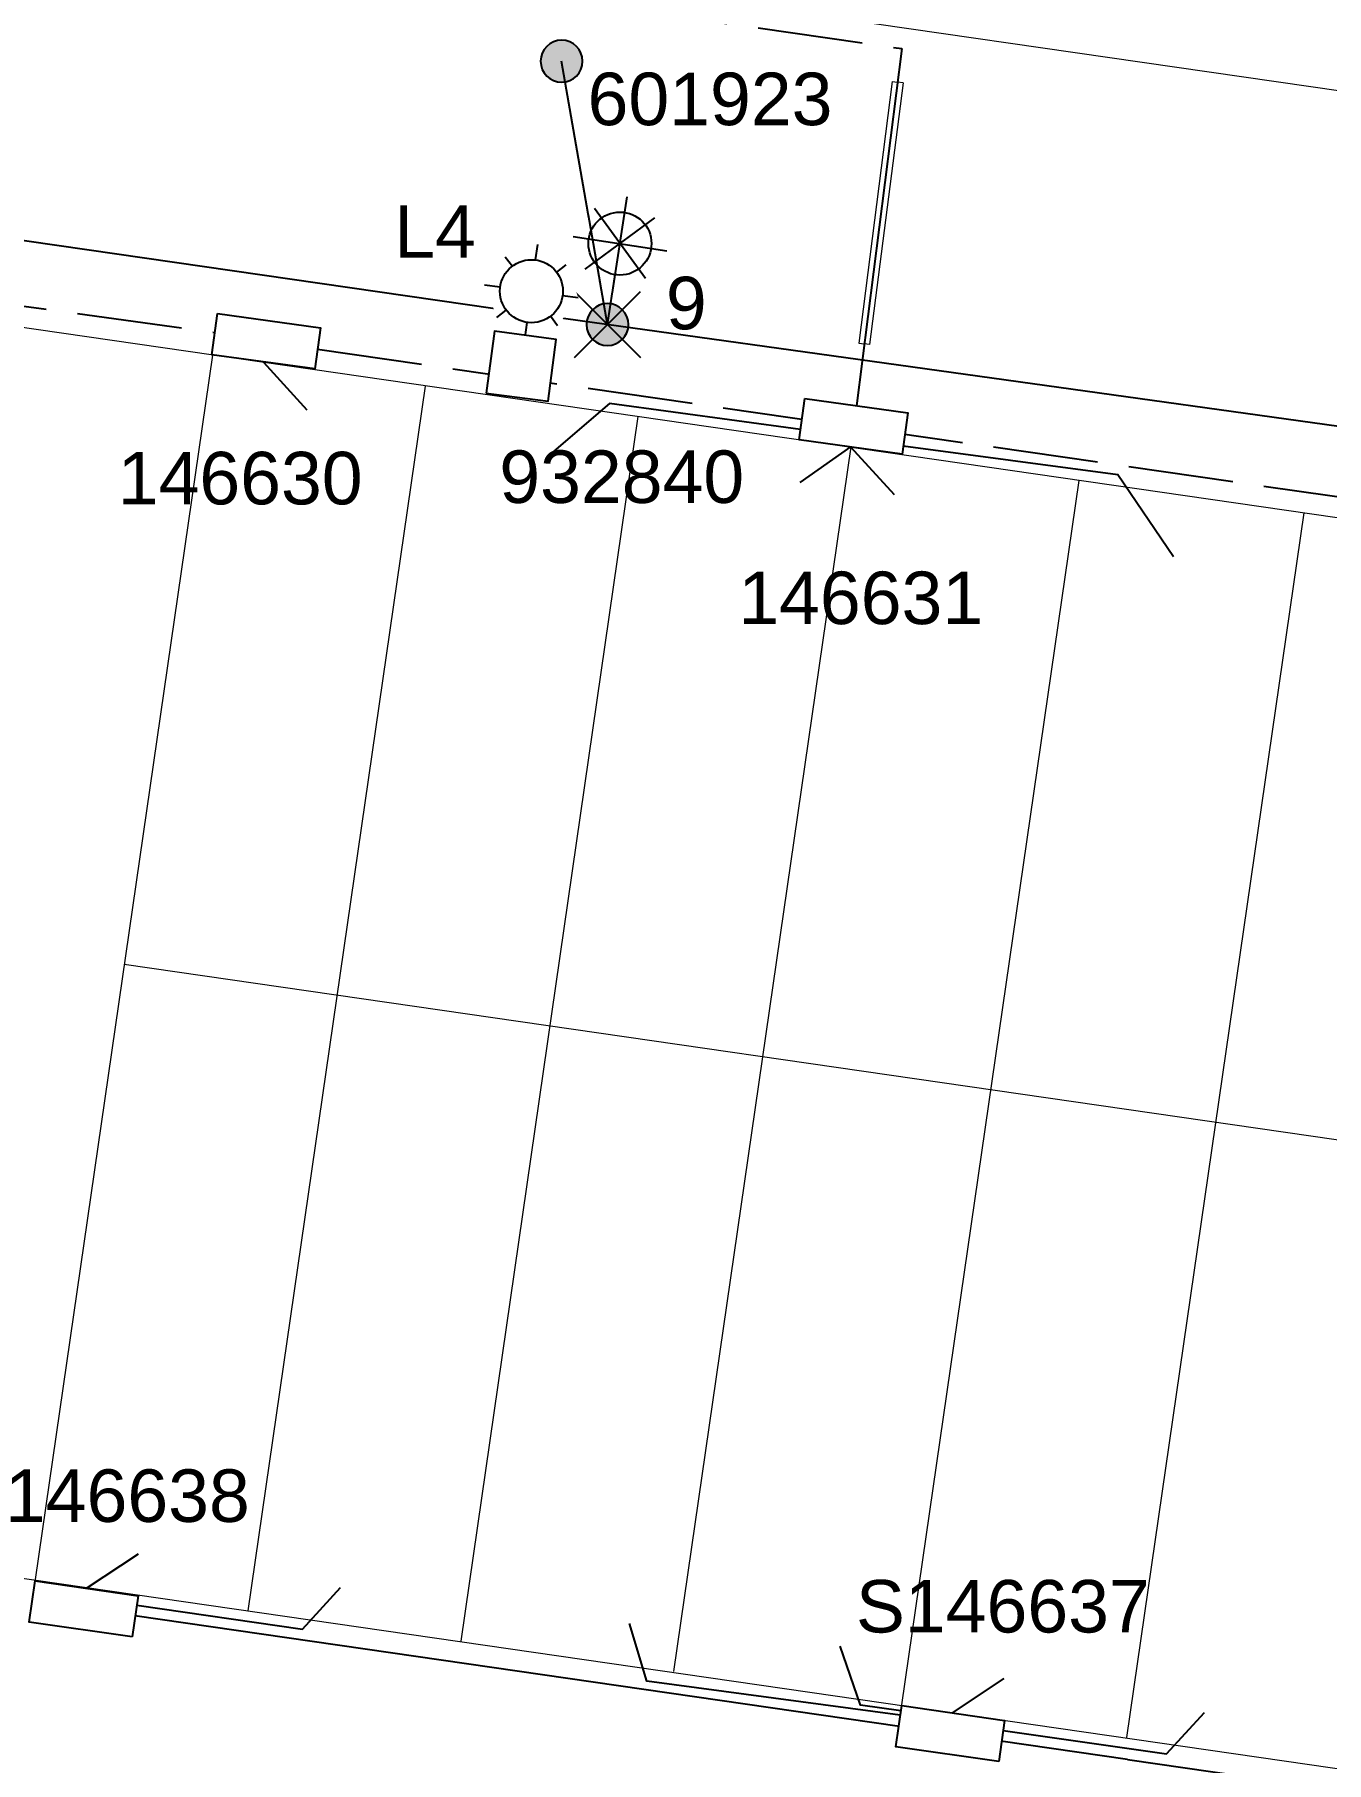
# Model space of a CAD drawing. Header units: metres. Extents: x 368 to 298975, y 411 to 6243625.
# Drawn here: x 296940.1 to 297001.6, y 6242170 to 6242252.2 of the extents above; entities that cross this region are included whole.
import ezdxf
from ezdxf.enums import TextEntityAlignment as Align

# ---------------------------------------------------------------- set-up
doc = ezdxf.new("R2010")
doc.units = ezdxf.units.M
doc.linetypes.add('Cable New OH', pattern=[6, 4, -2])
doc.linetypes.add('IE Trench LV', pattern=[6.5, 5, -1.5])
doc.layers.get('0').update_dxf_attribs({"color": 6})
doc.layers.add('Cadastre Developer_SP_NEW', color=2, linetype='Continuous', lineweight=5)
doc.layers.add('Cadastre Land Parcels_SP_EXT', color=250, linetype='Continuous', lineweight=5)
for name, color, linetype in [('Duct_SP_NEW', 2, 'Continuous'), ('Equip_LV_NEW', 2, 'Continuous'), ('Equip_SP_SL_EXT', 7, 'Continuous'), ('Equip_SP_SL_NEW', 2, 'Continuous'), ('Mains_LV_NEW_T94', 2, 'Continuous'), ('OH_Details_SP_MISC', 7, 'Continuous'), ('Services_SP_NEW_UG', 2, 'Continuous'), ('SupportsOH_SP_EXT', 2, 'Continuous'), ('SupportsOH_SP_TR_HV_LV_SL_EXT', 7, 'Continuous'), ('SupportsUG_SP_LV_SL_NEW', 2, 'Continuous'), ('Trench_SP_NEW', 2, 'Continuous')]:
    doc.layers.add(name, color=color, linetype=linetype)
doc.styles.add('POLE_LABEL', font='arial.ttf')
doc.styles.add('SL_LABEL', font='arial.ttf')
doc.styles.get("Standard").update_dxf_attribs({"font": 'arial.ttf'})
doc.linetypes.add('Cable New UG', pattern='A,7,-0.25,["x",Standard,S=2,R=0,X=0.2,Y=-0.8],-2.1', length=9.35)
doc.linetypes.add('Cable Rem', pattern='A,6.5,-0.001,["X",Standard,S=2.5,R=0,X=0,Y=-1.27],-0.001', length=6.502)
doc.linetypes.add('IE Trench HV', pattern='A,7,-0.2,["/",Standard,S=3,R=0,X=0.6,Y=-1.4],-2.5', length=9.7)

# ---------------------------------------------------------------- blocks, each defined once
blk = doc.blocks.new('POLE_EXT')
blk.add_hatch(color=256).paths.add_polyline_path([(-1, 0, 1), (1, 0, 1)])
blk.add_lwpolyline([(-1, 0, 1), (1, 0, 1)], format="xyb", close=True)
for tag, height, flags, p in [('pNumber', 2.5, 8, (-17.84, 2.067)), ('OWNED_BY', 0.2, 9, (1.355, -0.4)), ('SPECIAL_USE', 0.2, 9, (1.355, -0.8)), ('PARENT', 0.2, 9, (1.355, -0.6)), ('cLV', 0.2, 9, (1.355, -1.4)), ('STATE', 0.2, 9, (1.355, -1)), ('hDepth', 0.2, 9, (1.355, -1.6)), ('USAGE', 0.2, 9, (1.355, -1.2)), ('cHV', 0.2, 9, (1.355, -2)), ('hDia', 0.2, 9, (1.355, -1.8)), ('LBRACKET', 0.2, 9, (1.355, -2.2)), ('LExisting', 0.2, 9, (1.355, -2.4)), ('cLinedev', 0.2, 9, (1.355, -3.4)), ('LANTNUMBER', 0.2, 9, (1.355, -2.6)), ('LOther', 0.2, 9, (1.355, -2.8)), ('LRemove', 0.2, 9, (1.355, -3)), ('LEGEND', 0.2, 9, (1.355, -3.2)), ('pExisting', 0.2, 9, (1.355, -3.8)), ('LOCATION', 0.2, 9, (1.355, -3.6)), ('PFNUMBER', 0.2, 9, (1.355, -4)), ('NEWPFNUMBER', 0.2, 9, (1.355, -4.2)), ('pFooting', 0.2, 9, (1.355, -4.4)), ('pNew', 0.2, 9, (1.355, -4.6)), ('pRelocate', 0.2, 9, (1.355, -5)), ('pRemove', 0.2, 9, (1.355, -5.2)), ('pReplace', 0.2, 9, (1.355, -5.4)), ('pStay', 0.2, 9, (1.355, -5.6)), ('pType', 0.2, 9, (1.355, -5.8)), ('cspan', 0.2, 9, (1.355, -6)), ('STREETNAME', 0.2, 9, (1.355, -6.2)), ('SUBURB', 0.2, 9, (1.355, -6.4)), ('NOTES', 0.2, 9, (1.355, -6.6)), ('OPERATED_BY', 0.2, 9, (1.355, -7.014)), ('MAINTAINED_BY', 0.2, 9, (1.355, -6.814))]:
    blk.add_attdef(tag, text='', height=height, dxfattribs=dict(flags=flags)).set_placement(p, align=Align.MIDDLE_LEFT)
at = {"style": 'POLE_LABEL'}
for tag, height, flags, p in [('ASSET_NUM', 2.5, 8, (2, 2)), ('STRUCTURE_PLANT_NUMBER', 0.2, 9, (1.355, 0.028)), ('STREET_CODE', 0.2, 9, (1.355, -0.2))]:
    blk.add_attdef(tag, text='', height=height, dxfattribs=dict(at, flags=flags)).set_placement(p, align=Align.MIDDLE_LEFT)
at = {"flags": 1}
blk.add_attdef('Z', (1.355, -7.328), '', height=0.2, dxfattribs=at)
blk = doc.blocks.new('*U56')
for tag, flags, p in [('SUBURB', 9, (1.5, 0.2)), ('STREETNAME', 9, (1.5, 0)), ('PARENT', 9, (1.5, 0.4)), ('Z', 1, (1.5, -0.6)), ('LOCATION', 9, (1.5, -0.2)), ('NOTES', 9, (1.5, -0.4))]:
    blk.add_attdef(tag, text='', height=0.2, dxfattribs=dict(flags=flags)).set_placement(p, align=Align.MIDDLE_LEFT)
blk.add_wipeout([(-2.475, 3), (2.475, 3), (2.475, 1.02), (-2.475, 1.02)])
at = {"lineweight": -3}
blk.add_lwpolyline([(-2.475, 3), (2.475, 3), (2.475, 1.02), (-2.475, 1.02)], close=True, dxfattribs=at)
for tag, height, flags, p in [('ASSET_NUM', 2.5, 8, (2, 4)), ('STREET_CODE', 0.2, 9, (1.5, 2)), ('OWNED_BY', 0.2, 9, (1.5, 1.8)), ('OPERATED_BY', 0.2, 9, (1.5, 1.6)), ('STATE', 0.2, 9, (1.5, 1.2)), ('SUPPORT_TYPE', 0.2, 9, (1.5, 1)), ('USAGE', 0.2, 9, (1.5, 0.8)), ('MAINTAINED_BY', 0.2, 9, (1.5, 1.4)), ('LEGEND', 0.2, 9, (1.5, 0.6))]:
    blk.add_attdef(tag, text='', height=height, dxfattribs=dict(flags=flags)).set_placement(p, align=Align.MIDDLE_LEFT)
blk = doc.blocks.new('POLE_DEL')
h = blk.add_hatch(color=256)
edge = h.paths.add_edge_path()
edge.add_arc((0, 0), 1, 180, 360)
edge.add_arc((0, 0), 1, 0, 180)
for p, q in [((-1.575, 1.575), (1.575, -1.575)), ((-1.575, -1.575), (1.575, 1.575))]:
    blk.add_line(p, q)
blk.add_lwpolyline([(-1, 0, 1), (1, 0, 1)], format="xyb", close=True)
for tag, height, flags, p in [('pNumber', 2.5, 8, (0, 2.067)), ('OWNED_BY', 0.2, 9, (0, -0.4)), ('SPECIAL_USE', 0.2, 9, (0, -0.6)), ('STATE', 0.2, 9, (0, -0.8)), ('cLV', 0.2, 9, (0, -1.2)), ('hDepth', 0.2, 9, (0, -1.4)), ('hDia', 0.2, 9, (0, -1.6)), ('USAGE', 0.2, 9, (0, -1)), ('cHV', 0.2, 9, (0, -1.8)), ('LBRACKET', 0.2, 9, (0, -2)), ('LExisting', 0.2, 9, (0, -2.2)), ('LANTNUMBER', 0.2, 9, (0, -2.4)), ('cLinedev', 0.2, 9, (0, -3.2)), ('pExisting', 0.2, 9, (0, -3.4)), ('LOther', 0.2, 9, (0, -2.6)), ('LRemove', 0.2, 9, (0, -2.8)), ('LEGEND', 0.2, 9, (0, -3)), ('pFooting', 0.2, 9, (0, -4)), ('pNew', 0.2, 9, (0, -4.2)), ('PFNUMBER', 0.2, 9, (0, -3.6)), ('NEWPFNUMBER', 0.2, 9, (0, -3.8)), ('pRelocate', 0.2, 9, (0, -4.6)), ('pRemove', 0.2, 9, (0, -4.8)), ('pReplace', 0.2, 9, (0, -5)), ('cspan', 0.2, 9, (0, -5.6)), ('SUBURB', 0.2, 9, (0, -5.8)), ('pStay', 0.2, 9, (0, -5.2)), ('pType', 0.2, 9, (0, -5.4)), ('STREETNAME', 0.2, 9, (0, -6)), ('LOCATION', 0.2, 9, (0, -6.2)), ('NOTES', 0.2, 9, (0, -6.4))]:
    blk.add_attdef(tag, text='', height=height, dxfattribs=dict(flags=flags)).set_placement(p, align=Align.MIDDLE_LEFT)
at = {"flags": 1}
blk.add_attdef('Z', (0, 0), '', height=0.2, dxfattribs=at)
at = {"style": 'POLE_LABEL', "flags": 9}
blk.add_attdef('STREET_CODE', text='', height=0.2, dxfattribs=at).set_placement((0, -0.2), align=Align.MIDDLE_LEFT)
blk = doc.blocks.new('*U60')
blk.add_line((0, 0), (0, 0))
for tag, flags, p in [('STREET_CODE', 9, (1.5, 0)), ('CONSTRUCTED_VOLTAGE', 9, (1.5, -0.2)), ('CONTROL_TYPE', 9, (1.5, -0.4)), ('LANTERN_PURPOSE', 9, (1.5, -0.6)), ('LANTERN_TYPE', 9, (1.5, -0.8)), ('OPERATING_VOLTAGE', 9, (1.5, -1.2)), ('ORIENTATION', 9, (1.5, -1.4)), ('OWNED_BY', 9, (1.5, -1.6)), ('NO_PHASES', 9, (1.5, -1)), ('OPERATED_BY', 9, (1.5, -1.8)), ('STATE', 9, (1.5, -2.2)), ('USAGE', 9, (1.5, -2.4)), ('MAINTAINED_BY', 9, (1.5, -2)), ('CEXIST', 9, (1.5, -2.6)), ('CNEW', 9, (1.5, -2.8)), ('CNUMBER', 9, (1.5, -3)), ('CREMOVE', 9, (1.5, -3.2)), ('CREPLACE', 9, (1.5, -3.4)), ('LKINGHEIGHT', 9, (1.5, -3.6)), ('LBRACKET', 9, (1.5, -3.8)), ('LBRACKETVOCAB', 9, (1.5, -4)), ('LCATEGORY', 9, (1.5, -4.2)), ('LCHARGE1', 9, (1.5, -4.4)), ('LCHARGE1PERCENT', 9, (1.5, -4.6)), ('LCHARGE2', 9, (1.5, -4.8)), ('LCHARGE2PERCENT', 9, (1.5, -5)), ('LCHARGE3', 9, (1.5, -5.2)), ('LCHARGE3PERCENT', 9, (1.5, -5.4)), ('LEXIST', 9, (1.5, -5.6)), ('LLAMP', 9, (1.5, -5.8)), ('LLAMPVOCAB', 9, (1.5, -6)), ('LMAST', 9, (1.5, -6.2)), ('LMASTVOCAB', 9, (1.5, -6.4)), ('LNEW', 9, (1.5, -6.6)), ('LANTNUMBER', 9, (1.5, -6.8)), ('LNUMBER', 9, (1.5, -7)), ('LOUTREACH', 9, (1.5, -7.2)), ('LOUTREACHVOCAB', 9, (1.5, -7.4)), ('LRATECODE', 9, (1.5, -7.6)), ('LREMOVE', 9, (1.5, -7.8)), ('LREPLACE', 9, (1.5, -8)), ('LTYPE', 9, (1.5, -8.2)), ('SUBURB', 9, (1.5, -8.8)), ('STREETNAME', 9, (1.5, -9)), ('LTYPEVOCAB', 9, (1.5, -8.4)), ('LEGEND', 9, (1.5, -8.6)), ('Z', 1, (1.5, -9.6)), ('LOCATION', 9, (1.5, -9.2)), ('NOTES', 9, (1.5, -9.4))]:
    blk.add_attdef(tag, text='', height=0.2, dxfattribs=dict(flags=flags)).set_placement(p, align=Align.MIDDLE_LEFT)
blk.add_wipeout([(0.938, 6.078), (2.259, 5.074), (2.819, 3.511), (1.814, 2.191), (0.236, 1.529), (-1.069, 2.636), (-1.629, 4.198), (-0.624, 5.519)])
for p, q in [((0.252, 1.631), (0.938, 6.078)), ((-1.069, 2.636), (2.259, 5.074)), ((1.814, 2.191), (-0.624, 5.519)), ((-1.629, 4.198), (2.819, 3.511)), ((0, 0), (0.367, 2.376))]:
    blk.add_line(p, q)
blk.add_circle((0.595, 3.855), 1.5)
at = {"flags": 8}
blk.add_attdef('ASSET_NUM', text='', height=2.5, dxfattribs=at).set_placement((2, 2), align=Align.MIDDLE_LEFT)
blk = doc.blocks.new('COLUMN_NEW')
for tag, height, flags, p in [('ASSET_NUM', 2.5, 8, (2, 2)), ('STREETNAME', 0.2, 9, (1.5, -2)), ('LOCATION', 0.2, 9, (1.5, -2.2)), ('NOTES', 0.2, 9, (1.5, -2.4)), ('Z', 0.2, 1, (1.5, -2.8)), ('LABEL_ALIGNMENT', 0.2, 9, (1.5, -2.6))]:
    blk.add_attdef(tag, text='', height=height, dxfattribs=dict(flags=flags)).set_placement(p, align=Align.MIDDLE_LEFT)
blk.add_wipeout([(-1.485, -1.485), (1.485, -1.485), (1.485, 1.485), (-1.485, 1.485)])
at = {"lineweight": -3}
blk.add_lwpolyline([(-1.485, -1.485), (1.485, -1.485), (1.485, 1.485), (-1.485, 1.485)], close=True, dxfattribs=at)
at = {"style": 'POLE_LABEL', "flags": 9}
blk.add_attdef('STRUCTURE_PLANT_NUMBER', text='', height=0.2, dxfattribs=at).set_placement((1.5, 0.242), align=Align.MIDDLE_LEFT)
at = {"flags": 9}
for tag, p in [('STREET_CODE', (1.5, 0)), ('OWNED_BY', (1.5, -0.4)), ('OPERATED_BY', (1.5, -0.6)), ('COLUMN_TYPE', (1.5, -0.2)), ('MAINTAINED_BY', (1.5, -0.8)), ('STATE', (1.5, -1)), ('USAGE', (1.5, -1.2)), ('LEGEND', (1.5, -1.4)), ('PARENT', (1.5, -1.6)), ('SUBURB', (1.5, -1.8))]:
    blk.add_attdef(tag, text='', height=0.2, dxfattribs=at).set_placement(p, align=Align.MIDDLE_LEFT)
blk = doc.blocks.new('*U83')
blk.add_line((0, 0), (0, 0))
for tag, p, flags in [('Z', (0, 0), 1), ('OPERATED_BY', (0, -9.607), 9)]:
    blk.add_attdef(tag, p, '', height=0.2, dxfattribs=dict(flags=flags))
at = {"style": 'SL_LABEL', "flags": 9}
blk.add_attdef('STREET_CODE', text='', height=0.2, dxfattribs=at).set_placement((0, -0.2), align=Align.MIDDLE_LEFT)
for tag, height, flags, p in [('CONSTRUCTED_VOLTAGE', 0.2, 9, (0, -0.4)), ('CONTROL_TYPE', 0.2, 9, (0, -0.6)), ('LANTERN_PURPOSE', 0.2, 9, (0, -0.8)), ('OPERATING_VOLTAGE', 0.2, 9, (0, -1.4)), ('ORIENTATION', 0.2, 9, (0, -1.6)), ('LANTERN_TYPE', 0.2, 9, (0, -1)), ('NO_PHASES', 0.2, 9, (0, -1.2)), ('LNUMBER', 2.5, 8, (1.2, -2.8)), ('OWNED_BY', 0.2, 9, (0, -1.8)), ('STATE', 0.2, 9, (0, -2)), ('CEXIST', 0.2, 9, (0, -2.4)), ('USAGE', 0.2, 9, (0, -2.2)), ('CNEW', 0.2, 9, (0, -2.6)), ('CNUMBER', 0.2, 9, (0, -2.8)), ('CREMOVE', 0.2, 9, (0, -3)), ('CREPLACE', 0.2, 9, (0, -3.2)), ('LKINGHEIGHT', 0.2, 9, (0, -3.4)), ('LBRACKET', 0.2, 9, (0, -3.6)), ('LBRACKETVOCAB', 0.2, 9, (0, -3.8)), ('LCATEGORY', 0.2, 9, (0, -4)), ('LCHARGE1', 0.2, 9, (0, -4.2)), ('LCHARGE1PERCENT', 0.2, 9, (0, -4.4)), ('LCHARGE2', 0.2, 9, (0, -4.6)), ('LCHARGE2PERCENT', 0.2, 9, (0, -4.8)), ('LCHARGE3', 0.2, 9, (0, -5)), ('LCHARGE3PERCENT', 0.2, 9, (0, -5.2)), ('LEXIST', 0.2, 9, (0, -5.4)), ('LLAMP', 0.2, 9, (0, -5.6)), ('LLAMPVOCAB', 0.2, 9, (0, -5.8)), ('LMAST', 0.2, 9, (0, -6)), ('LMASTVOCAB', 0.2, 9, (0, -6.2)), ('LNEW', 0.2, 9, (0, -6.4)), ('LANTNUMBER', 0.2, 9, (0, -6.6)), ('LOUTREACH', 0.2, 9, (0, -7)), ('LOUTREACHVOCAB', 0.2, 9, (0, -7.2)), ('LRATECODE', 0.2, 9, (0, -7.4)), ('LREMOVE', 0.2, 9, (0, -7.6)), ('LREPLACE', 0.2, 9, (0, -7.8)), ('LTYPE', 0.2, 9, (0, -8)), ('LTYPEVOCAB', 0.2, 9, (0, -8.2)), ('SUBURB', 0.2, 9, (0, -8.6)), ('STREETNAME', 0.2, 9, (0, -8.8)), ('LEGEND', 0.2, 9, (0, -8.4)), ('LOCATION', 0.2, 9, (0, -9)), ('NOTES', 0.2, 9, (0, -9.2)), ('MAINTAINED_BY', 0.2, 9, (0, -9.863))]:
    blk.add_attdef(tag, text='', height=height, dxfattribs=dict(flags=flags)).set_placement(p, align=Align.MIDDLE_LEFT)
blk.add_wipeout([(0.79, 5.801), (2.128, 4.82), (2.716, 3.268), (1.734, 1.93), (0.169, 1.24), (-1.156, 2.323), (-1.743, 3.875), (-0.762, 5.214)])
for p, q in [((0.688, 5.058), (0.79, 5.801)), ((-0.762, 5.214), (-0.422, 4.766)), ((2.128, 4.82), (1.68, 4.48)), ((-1.743, 3.875), (-1, 3.774)), ((1.972, 3.369), (2.716, 3.268)), ((-1.156, 2.323), (-0.708, 2.664)), ((0, 0), (0.284, 2.089)), ((1.734, 1.93), (1.394, 2.378))]:
    blk.add_line(p, q)
blk.add_circle((0.486, 3.572), 1.5)
at = {"style": 'SL_LABEL', "flags": 8}
blk.add_attdef('ASSET_NUM', text='', height=2.5, dxfattribs=at).set_placement((2, 2), align=Align.MIDDLE_LEFT)

msp = doc.modelspace()

# ---------------------------------------------------------------- linework, layer by layer
at = {"layer": 'Cadastre Developer_SP_NEW', "color": 2}
msp.add_line((296944.375, 6242207.971, -69.478), (297006.898, 6242198.925, -69.478), dxfattribs=at)
at = {"layer": 'Cadastre Land Parcels_SP_EXT', "linetype": 'Continuous'}
msp.add_lwpolyline([(297066.986, 6242392.59), (296987.384, 6242404.064), (296965.764, 6242254.814), (297045.366, 6242243.316), (297066.986, 6242392.59)], close=True, dxfattribs=at)
at = {"layer": 'Duct_SP_NEW', "lineweight": 0}
for p, q in [((296980.92, 6242249.985), (296979.331, 6242237.522)), ((296981.436, 6242249.92), (296979.847, 6242237.456)), ((296980.92, 6242249.985), (296981.178, 6242249.953)), ((296981.436, 6242249.92), (296981.178, 6242249.953)), ((296979.331, 6242237.522), (296979.589, 6242237.489)), ((296979.847, 6242237.456), (296979.589, 6242237.489))]:
    msp.add_line(p, q, dxfattribs=at)
at = {"layer": 'OH_Details_SP_MISC', "color": 2, "linetype": 'Cable Rem', "flags": 128}
msp.add_lwpolyline([(297047.27, 6242227.275), (296963.449, 6242238.958), (296882.75, 6242250.617)], dxfattribs=at)
at = {"layer": 'Trench_SP_NEW', "linetype": 'IE Trench LV', "flags": 128}
msp.add_lwpolyline([(296968.107, 6242253.452), (296981.381, 6242251.548)], dxfattribs=at)
at = {"layer": 'Trench_SP_NEW', "linetype": 'IE Trench HV', "flags": 128}
msp.add_lwpolyline([(296981.381, 6242251.548), (296979.214, 6242234.548)], dxfattribs=at)
at = {"layer": 'Trench_SP_NEW', "linetype": 'IE Trench HV', "elevation": -69.478, "flags": 128}
msp.add_lwpolyline([(296992.124, 6242170.118), (296942.47, 6242177.301)], dxfattribs=at)

# ---------------------------------------------------------------- block references
at = {"layer": 'SupportsOH_SP_TR_HV_LV_SL_EXT'}
ref = msp.add_blockref('POLE_EXT', (296965.189, 6242250.946), dxfattribs=at)
ref.add_attrib('ASSET_NUM', '601923', dxfattribs={"layer": '0', "height": 2.5, "style": 'POLE_LABEL'}).set_placement((296972.251, 6242247.152), align=Align.BOTTOM_CENTER)

# ---------------------------------------------------------------- next in the draw order: block references
at = {"layer": 'Equip_LV_NEW'}
ref = msp.add_blockref('*U56', (296950.859, 6242235.627, -69.478), dxfattribs=dict(at, rotation=352.1312670929463))
ref.add_attrib('ASSET_NUM', '146630', dxfattribs={"layer": '0', "height": 2.5}).set_placement((296944.066, 6242231.103, -69.478), align=Align.MIDDLE_LEFT)
ref = msp.add_blockref('*U56', (296942.728, 6242179.273, -69.478), dxfattribs=dict(at, rotation=171.7906858017839))
ref.add_attrib('ASSET_NUM', '146638', dxfattribs={"layer": '0', "height": 2.5}).set_placement((296938.698, 6242182.671, -69.478), align=Align.MIDDLE_LEFT)
ref = msp.add_blockref('*U56', (296983.967, 6242173.339, -69.478), dxfattribs=dict(at, rotation=171.7906858017839))
ref.add_attrib('ASSET_NUM', 'S146637', dxfattribs={"layer": '0', "height": 2.5}).set_placement((296979.196, 6242177.408, -69.478), align=Align.MIDDLE_LEFT)
at = {"layer": 'Equip_SP_SL_EXT', "linetype": 'Cable New UG'}
msp.add_blockref('*U60', (296967.371, 6242238.411), dxfattribs=at)

# ---------------------------------------------------------------- next in the draw order: linework, layer by layer
at = {"layer": 'Cadastre Developer_SP_NEW', "color": 2, "flags": 128}
for points, elevation in [([(296948.569, 6242236.96), (296940.138, 6242178.683)], -69.478), ([(296958.692, 6242235.472), (296950.261, 6242177.195)], -115), ([(297000.509, 6242229.445), (296992.077, 6242171.168)], -34.739)]:
    msp.add_lwpolyline(points, dxfattribs=dict(at, elevation=elevation))
at = {"layer": 'Mains_LV_NEW_T94', "color": 2, "linetype": 'Cable New UG', "elevation": -69.478, "flags": 128}
msp.add_lwpolyline([(296942.583, 6242178.263), (296945.049, 6242179.899)], dxfattribs=at)
at = {"layer": 'Mains_LV_NEW_T94', "color": 2, "elevation": -69.478, "flags": 128}
for points in [[(296944.968, 6242177.461), (296952.853, 6242176.324), (296954.667, 6242178.297)], [(296981.305, 6242172.216), (296969.251, 6242173.848), (296968.418, 6242176.592)], [(296983.784, 6242172.335), (296986.25, 6242173.971)], [(296986.202, 6242171.496), (296993.971, 6242170.375), (296995.785, 6242172.348)]]:
    msp.add_lwpolyline(points, dxfattribs=at)
at = {"layer": 'OH_Details_SP_MISC', "color": 2, "linetype": 'Cable Rem', "flags": 128}
msp.add_lwpolyline([(296967.371, 6242238.411), (296965.189, 6242250.946)], dxfattribs=at)
at = {"layer": 'Services_SP_NEW_UG', "color": 2, "elevation": -69.478, "flags": 128}
for points in [[(296950.997, 6242236.623), (296953.071, 6242234.356)], [(296981.335, 6242172.43), (296979.411, 6242172.705), (296978.444, 6242175.506)]]:
    msp.add_lwpolyline(points, dxfattribs=at)
at = {"layer": 'Trench_SP_NEW', "linetype": 'IE Trench LV', "elevation": -69.478, "flags": 128}
for points in [[(296935.706, 6242239.823), (296948.693, 6242238.028)], [(296953.58, 6242237.239), (297037.049, 6242225.169), (297042.622, 6242217.712)]]:
    msp.add_lwpolyline(points, dxfattribs=at)
at = {"layer": 'Trench_SP_NEW', "linetype": 'IE Trench HV', "elevation": -69.478, "flags": 128}
msp.add_lwpolyline([(296992.124, 6242170.118), (297028.328, 6242164.88), (297035.785, 6242170.452)], dxfattribs=at)

# ---------------------------------------------------------------- next in the draw order: block references
at = {"layer": 'SupportsOH_SP_EXT', "color": 2}
ref = msp.add_blockref('POLE_DEL', (296967.371, 6242238.411), dxfattribs=at)
ref.add_attrib('pNumber', '9', dxfattribs={"height": 2.5}).set_placement((296970.152, 6242239.436), align=Align.MIDDLE_LEFT)

# ---------------------------------------------------------------- next in the draw order: block references
at = {"layer": 'Equip_LV_NEW'}
ref = msp.add_blockref('*U56', (296978.804, 6242231.576, -69.478), dxfattribs=dict(at, rotation=352.1312670929463))
ref.add_attrib('ASSET_NUM', '146631', dxfattribs={"layer": '0', "height": 2.5}).set_placement((296973.596, 6242225.404, -69.478), align=Align.MIDDLE_LEFT)
at = {"layer": 'Equip_SP_SL_NEW', "linetype": 'Cable New OH', "lineweight": 0}
ref = msp.add_blockref('*U83', (296963.266, 6242236.428, -69.478), dxfattribs=at)
ref.add_attrib('ASSET_NUM', 'L4', dxfattribs={"layer": '0', "height": 2.5, "style": 'SL_LABEL'}).set_placement((296957.225, 6242242.843, -69.478), align=Align.MIDDLE_LEFT)

# ---------------------------------------------------------------- next in the draw order: linework, layer by layer
at = {"layer": 'Cadastre Developer_SP_NEW', "color": 2, "elevation": -69.478, "flags": 128}
msp.add_lwpolyline([(296989.796, 6242230.995), (296981.365, 6242172.718)], dxfattribs=at)
at = {"layer": 'Services_SP_NEW_UG', "color": 2, "elevation": -69.478, "flags": 128}
for points in [[(296978.943, 6242232.586), (296976.519, 6242230.888)], [(296978.943, 6242232.586), (296981.018, 6242230.32)], [(296981.45, 6242232.643), (296991.658, 6242231.281), (296994.303, 6242227.367)]]:
    msp.add_lwpolyline(points, dxfattribs=at)

# ---------------------------------------------------------------- next in the draw order: block references
at = {"layer": 'SupportsUG_SP_LV_SL_NEW'}
ref = msp.add_blockref('COLUMN_NEW', (296963.266, 6242236.428, -69.478), dxfattribs=dict(at, rotation=352.4672213441961))
ref.add_attrib('ASSET_NUM', '932840', dxfattribs={"layer": '0', "height": 2.5}).set_placement((296962.223, 6242231.17, -69.478), align=Align.MIDDLE_LEFT)

# ---------------------------------------------------------------- next in the draw order: linework, layer by layer
at = {"layer": 'Cadastre Developer_SP_NEW', "color": 2, "flags": 128}
for points, elevation in [([(296936.658, 6242238.683), (296929.865, 6242233.607), (296923.146, 6242187.167), (296928.222, 6242180.373), (297028.069, 6242165.928), (297034.862, 6242171.004)], -69.478), ([(297034.862, 6242171.004), (297041.58, 6242217.444), (297036.503, 6242224.238), (296936.658, 6242238.683)], -69.478), ([(296968.822, 6242234.03), (296960.39, 6242175.753)], 0.229), ([(296978.951, 6242232.585), (296970.519, 6242174.308)], -69.478)]:
    msp.add_lwpolyline(points, dxfattribs=dict(at, elevation=elevation))
at = {"layer": 'Services_SP_NEW_UG', "color": 2, "elevation": -69.478, "flags": 128}
msp.add_lwpolyline([(296976.56, 6242233.419), (296967.472, 6242234.652), (296964.821, 6242232.381)], dxfattribs=at)

doc.saveas('drawing.dxf')
